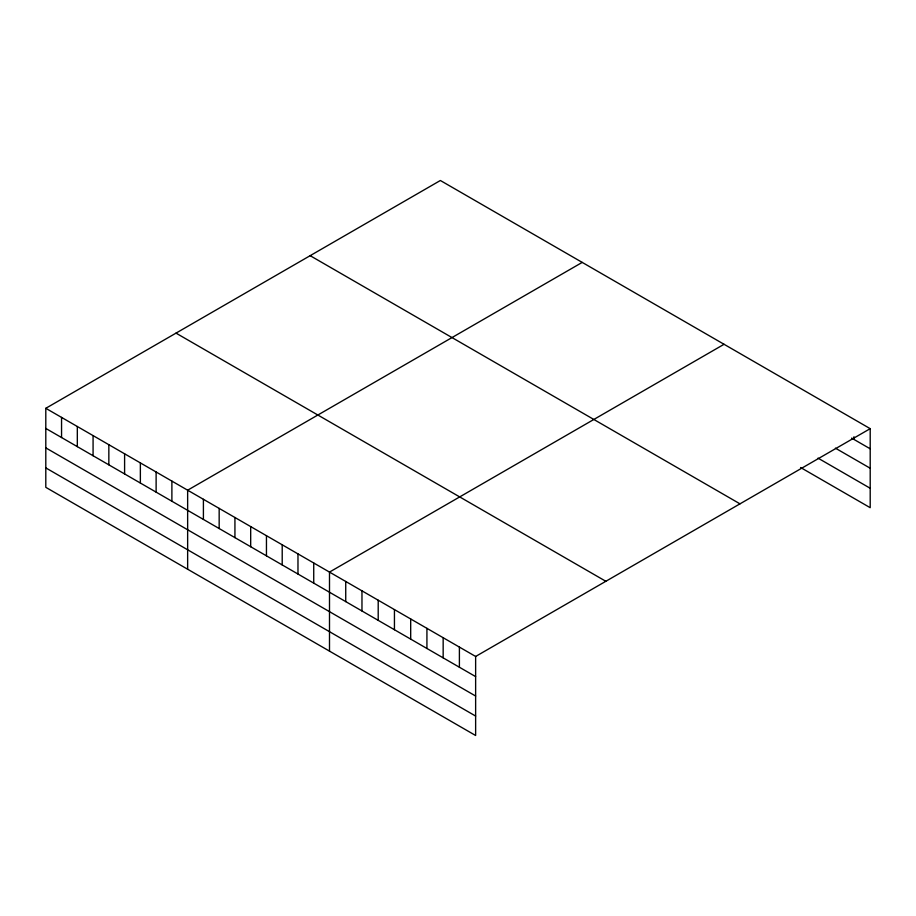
<?xml version="1.0" encoding="UTF-8"?>
<svg xmlns="http://www.w3.org/2000/svg" width="916" height="916" viewBox="0 0 916 916"><rect width="100%" height="100%" fill="white"/><g stroke="black" fill="none" stroke-linecap="round" stroke-linejoin="round"><path stroke-width="1.37" d="M475.633 696.034L475.633 656.463L45.8 408.307L45.8 487.335L475.633 735.502L475.633 696.034L45.8 447.878M800.607 467.515L870.2 507.693L870.2 428.665L440.367 180.498L45.8 408.307M582.21 262.4L187.643 490.197L187.643 569.225M724.052 344.29L329.497 572.088L329.497 651.116M475.633 656.463L870.2 428.665M851.64 438.088L870.2 448.806M835.403 448.153L870.2 468.236M818.011 458.126L870.2 488.262M310.158 255.679L739.991 503.846M176.009 333.126L605.842 581.294M45.8 428.436L475.633 676.603M45.8 467.893L475.633 716.06M853.964 436.749L853.964 439.428M459.397 647.097L459.397 667.226M443.161 637.719L443.161 657.86M426.925 628.342L426.925 648.482M410.689 618.964L410.689 639.105M394.441 609.587L394.441 629.727M378.205 600.22L378.205 620.35M361.969 590.843L361.969 610.983M345.733 581.465L345.733 601.606M313.73 562.996L313.73 583.126M297.975 553.894L297.975 574.034M282.208 544.791L282.208 564.932M266.453 535.688L266.453 555.829M250.686 526.597L250.686 546.737M234.931 517.494L234.931 537.635M219.164 508.391L219.164 528.532M203.409 499.3L203.409 519.429M171.887 481.095L171.887 501.235M156.121 471.992L156.121 492.132M140.366 462.901L140.366 483.041M124.599 453.798L124.599 473.938M108.844 444.695L108.844 464.836M93.077 435.604L93.077 455.744M77.322 426.501L77.322 446.642M61.555 417.398L61.555 437.539"/></g></svg>
